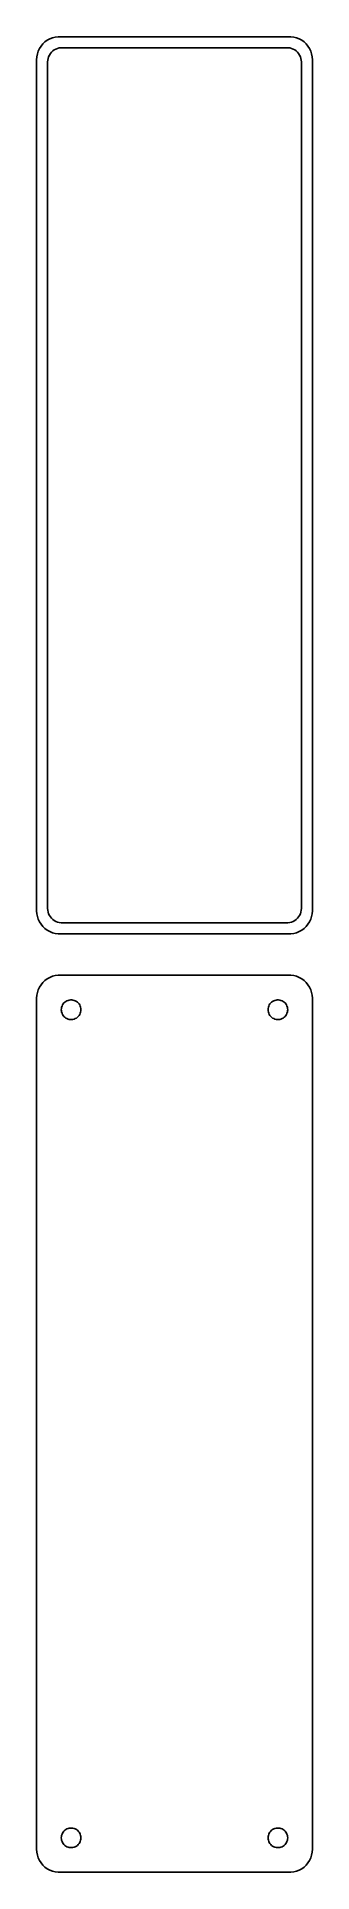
# Model space of a CAD drawing. Header units: metres. Extents: x -30 to 30, y 311 to 709.
import ezdxf

# ---------------------------------------------------------------- set-up
doc = ezdxf.new("R2010")
doc.units = ezdxf.units.M

msp = doc.modelspace()

# ---------------------------------------------------------------- linework, layer by layer
for p, q in [((-29.6489, 706.341), (-29.8429, 705.743)), ((-29.3815, 706.909), (-29.6489, 706.341)), ((-29.0451, 707.439), (-29.3815, 706.909)), ((-28.6448, 707.923), (-29.0451, 707.439)), ((-28.1871, 708.353), (-28.6448, 707.923)), ((-27.6791, 708.722), (-28.1871, 708.353)), ((-27.1289, 709.024), (-27.6791, 708.722)), ((-26.5451, 709.255), (-27.1289, 709.024)), ((-26.7692, 706.131), (-26.4842, 706.399)), ((-25.9369, 709.411), (-26.5451, 709.255)), ((-26.4842, 706.399), (-26.168, 706.628)), ((-26.168, 706.628), (-25.8254, 706.817)), ((-25.3139, 709.49), (-25.9369, 709.411)), ((-25.8254, 706.817), (-25.4619, 706.961)), ((-25.4619, 706.961), (-25.0833, 707.058)), ((25.3139, 709.49), (-25.3139, 709.49)), ((-25.0833, 707.058), (-24.6954, 707.107)), ((-24.6954, 707.107), (24.6954, 707.107)), ((24.6954, 707.107), (25.0833, 707.058)), ((25.0833, 707.058), (25.4619, 706.961)), ((25.9369, 709.411), (25.3139, 709.49)), ((25.4619, 706.961), (25.8254, 706.817)), ((25.8254, 706.817), (26.168, 706.628)), ((26.5451, 709.255), (25.9369, 709.411)), ((26.168, 706.628), (26.4842, 706.399)), ((26.4842, 706.399), (26.7692, 706.131)), ((27.1289, 709.024), (26.5451, 709.255)), ((27.6791, 708.722), (27.1289, 709.024)), ((28.1871, 708.353), (27.6791, 708.722)), ((28.6448, 707.923), (28.1871, 708.353)), ((29.0451, 707.439), (28.6448, 707.923)), ((29.3815, 706.909), (29.0451, 707.439)), ((29.6489, 706.341), (29.3815, 706.909)), ((29.8429, 705.743), (29.6489, 706.341)), ((-29.9606, 705.127), (-30, 704.5)), ((-30, 704.5), (-30, 519.5)), ((-29.8429, 705.743), (-29.9606, 705.127)), ((-27.6129, 704), (-27.5884, 704.39)), ((-27.6129, 520), (-27.6129, 704)), ((-27.5884, 704.39), (-27.5151, 704.774)), ((-27.5151, 704.774), (-27.3943, 705.146)), ((-27.3943, 705.146), (-27.2279, 705.5)), ((-27.2279, 705.5), (-27.0184, 705.83)), ((-27.0184, 705.83), (-26.7692, 706.131)), ((26.7692, 706.131), (27.0184, 705.83)), ((27.0184, 705.83), (27.2279, 705.5)), ((27.2279, 705.5), (27.3943, 705.146)), ((27.3943, 705.146), (27.5151, 704.774)), ((27.5151, 704.774), (27.5884, 704.39)), ((27.5884, 704.39), (27.6129, 704)), ((27.6129, 704), (27.6129, 520)), ((29.9606, 705.127), (29.8429, 705.743)), ((30, 704.5), (29.9606, 705.127)), ((30, 519.5), (30, 704.5)), ((-30, 519.5), (-29.9606, 518.873)), ((-29.9606, 518.873), (-29.8429, 518.257)), ((-27.5884, 519.61), (-27.6129, 520)), ((-27.5151, 519.226), (-27.5884, 519.61)), ((-27.3943, 518.854), (-27.5151, 519.226)), ((-27.2279, 518.5), (-27.3943, 518.854)), ((27.3943, 518.854), (27.2279, 518.5)), ((27.5151, 519.226), (27.3943, 518.854)), ((27.5884, 519.61), (27.5151, 519.226)), ((27.6129, 520), (27.5884, 519.61)), ((29.8429, 518.257), (29.9606, 518.873)), ((29.9606, 518.873), (30, 519.5)), ((-29.8429, 518.257), (-29.6489, 517.659)), ((-29.6489, 517.659), (-29.3815, 517.091)), ((-29.3815, 517.091), (-29.0451, 516.561)), ((-29.0451, 516.561), (-28.6448, 516.077)), ((-28.6448, 516.077), (-28.1871, 515.647)), ((-28.1871, 515.647), (-27.6791, 515.278)), ((-27.6791, 515.278), (-27.1289, 514.976)), ((-27.0184, 518.17), (-27.2279, 518.5)), ((-27.1289, 514.976), (-26.5451, 514.745)), ((-26.7692, 517.869), (-27.0184, 518.17)), ((-26.4842, 517.601), (-26.7692, 517.869)), ((-26.5451, 514.745), (-25.9369, 514.589)), ((-26.168, 517.372), (-26.4842, 517.601)), ((-25.8254, 517.183), (-26.168, 517.372)), ((-25.4619, 517.039), (-25.8254, 517.183)), ((-25.0833, 516.942), (-25.4619, 517.039)), ((-24.6954, 516.893), (-25.0833, 516.942)), ((24.6954, 516.893), (-24.6954, 516.893)), ((25.0833, 516.942), (24.6954, 516.893)), ((25.4619, 517.039), (25.0833, 516.942)), ((25.8254, 517.183), (25.4619, 517.039)), ((26.168, 517.372), (25.8254, 517.183)), ((25.9369, 514.589), (26.5451, 514.745)), ((26.4842, 517.601), (26.168, 517.372)), ((26.7692, 517.869), (26.4842, 517.601)), ((26.5451, 514.745), (27.1289, 514.976)), ((27.0184, 518.17), (26.7692, 517.869)), ((27.2279, 518.5), (27.0184, 518.17)), ((27.1289, 514.976), (27.6791, 515.278)), ((27.6791, 515.278), (28.1871, 515.647)), ((28.1871, 515.647), (28.6448, 516.077)), ((28.6448, 516.077), (29.0451, 516.561)), ((29.0451, 516.561), (29.3815, 517.091)), ((29.3815, 517.091), (29.6489, 517.659)), ((29.6489, 517.659), (29.8429, 518.257)), ((-25.9369, 514.589), (-25.3139, 514.51)), ((-25.3139, 514.51), (25.3139, 514.51)), ((25.3139, 514.51), (25.9369, 514.589)), ((-29.3815, 502.909), (-29.6489, 502.341)), ((-29.0451, 503.439), (-29.3815, 502.909)), ((-28.6448, 503.923), (-29.0451, 503.439)), ((-28.1871, 504.353), (-28.6448, 503.923)), ((-27.6791, 504.722), (-28.1871, 504.353)), ((-27.1289, 505.024), (-27.6791, 504.722)), ((-26.5451, 505.255), (-27.1289, 505.024)), ((-25.9369, 505.411), (-26.5451, 505.255)), ((-25.3139, 505.49), (-25.9369, 505.411)), ((25.3139, 505.49), (-25.3139, 505.49)), ((25.9369, 505.411), (25.3139, 505.49)), ((26.5451, 505.255), (25.9369, 505.411)), ((27.1289, 505.024), (26.5451, 505.255)), ((27.6791, 504.722), (27.1289, 505.024)), ((28.1871, 504.353), (27.6791, 504.722)), ((28.6448, 503.923), (28.1871, 504.353)), ((29.0451, 503.439), (28.6448, 503.923)), ((29.3815, 502.909), (29.0451, 503.439)), ((29.6489, 502.341), (29.3815, 502.909)), ((-29.9606, 501.127), (-30, 500.5)), ((-30, 500.5), (-30, 315.5)), ((-29.8429, 501.743), (-29.9606, 501.127)), ((-29.6489, 502.341), (-29.8429, 501.743)), ((-24.5682, 498.531), (-24.4853, 498.786)), ((-24.4853, 498.786), (-24.3712, 499.029)), ((-24.3712, 499.029), (-24.2275, 499.255)), ((-24.2275, 499.255), (-24.0565, 499.462)), ((-24.0565, 499.462), (-23.8611, 499.645)), ((-23.8611, 499.645), (-23.6441, 499.803)), ((-23.6441, 499.803), (-23.4091, 499.932)), ((-23.4091, 499.932), (-23.1598, 500.031)), ((-23.1598, 500.031), (-22.9001, 500.097)), ((-22.9001, 500.097), (-22.6341, 500.131)), ((-22.6341, 500.131), (-22.3659, 500.131)), ((-22.3659, 500.131), (-22.0999, 500.097)), ((-22.0999, 500.097), (-21.8401, 500.031)), ((-21.8401, 500.031), (-21.5908, 499.932)), ((-21.5908, 499.932), (-21.3559, 499.803)), ((-21.3559, 499.803), (-21.1389, 499.645)), ((-21.1389, 499.645), (-20.9434, 499.462)), ((-20.9434, 499.462), (-20.7725, 499.255)), ((-20.7725, 499.255), (-20.6288, 499.029)), ((-20.6288, 499.029), (-20.5146, 498.786)), ((-20.5146, 498.786), (-20.4318, 498.531)), ((20.4318, 498.531), (20.5146, 498.786)), ((20.5146, 498.786), (20.6288, 499.029)), ((20.6288, 499.029), (20.7725, 499.255)), ((20.7725, 499.255), (20.9434, 499.462)), ((20.9434, 499.462), (21.1389, 499.645)), ((21.1389, 499.645), (21.3559, 499.803)), ((21.3559, 499.803), (21.5908, 499.932)), ((21.5908, 499.932), (21.8401, 500.031)), ((21.8401, 500.031), (22.0999, 500.097)), ((22.0999, 500.097), (22.3659, 500.131)), ((22.3659, 500.131), (22.6341, 500.131)), ((22.6341, 500.131), (22.9001, 500.097)), ((22.9001, 500.097), (23.1598, 500.031)), ((23.1598, 500.031), (23.4091, 499.932)), ((23.4091, 499.932), (23.6441, 499.803)), ((23.6441, 499.803), (23.8611, 499.645)), ((23.8611, 499.645), (24.0565, 499.462)), ((24.0565, 499.462), (24.2275, 499.255)), ((24.2275, 499.255), (24.3712, 499.029)), ((24.3712, 499.029), (24.4853, 498.786)), ((24.4853, 498.786), (24.5682, 498.531)), ((29.8429, 501.743), (29.6489, 502.341)), ((29.9606, 501.127), (29.8429, 501.743)), ((30, 500.5), (29.9606, 501.127)), ((30, 315.5), (30, 500.5)), ((-24.6353, 498), (-24.6185, 498.268)), ((-24.6185, 497.732), (-24.6353, 498)), ((-24.6185, 498.268), (-24.5682, 498.531)), ((-24.5682, 497.469), (-24.6185, 497.732)), ((-24.4853, 497.214), (-24.5682, 497.469)), ((-24.3712, 496.971), (-24.4853, 497.214)), ((-24.2275, 496.745), (-24.3712, 496.971)), ((-24.0565, 496.538), (-24.2275, 496.745)), ((-23.8611, 496.355), (-24.0565, 496.538)), ((-23.6441, 496.197), (-23.8611, 496.355)), ((-23.4091, 496.068), (-23.6441, 496.197)), ((-23.1598, 495.969), (-23.4091, 496.068)), ((-22.9001, 495.903), (-23.1598, 495.969)), ((-22.6341, 495.869), (-22.9001, 495.903)), ((-22.3659, 495.869), (-22.6341, 495.869)), ((-22.0999, 495.903), (-22.3659, 495.869)), ((-21.8401, 495.969), (-22.0999, 495.903)), ((-21.5908, 496.068), (-21.8401, 495.969)), ((-21.3559, 496.197), (-21.5908, 496.068)), ((-21.1389, 496.355), (-21.3559, 496.197)), ((-20.9434, 496.538), (-21.1389, 496.355)), ((-20.7725, 496.745), (-20.9434, 496.538)), ((-20.6288, 496.971), (-20.7725, 496.745)), ((-20.5146, 497.214), (-20.6288, 496.971)), ((-20.4318, 497.469), (-20.5146, 497.214)), ((-20.4318, 498.531), (-20.3815, 498.268)), ((-20.3815, 497.732), (-20.4318, 497.469)), ((-20.3815, 498.268), (-20.3647, 498)), ((-20.3647, 498), (-20.3815, 497.732)), ((20.3647, 498), (20.3815, 498.268)), ((20.3815, 497.732), (20.3647, 498)), ((20.3815, 498.268), (20.4318, 498.531)), ((20.4318, 497.469), (20.3815, 497.732)), ((20.5146, 497.214), (20.4318, 497.469)), ((20.6288, 496.971), (20.5146, 497.214)), ((20.7725, 496.745), (20.6288, 496.971)), ((20.9434, 496.538), (20.7725, 496.745)), ((21.1389, 496.355), (20.9434, 496.538)), ((21.3559, 496.197), (21.1389, 496.355)), ((21.5908, 496.068), (21.3559, 496.197)), ((21.8401, 495.969), (21.5908, 496.068)), ((22.0999, 495.903), (21.8401, 495.969)), ((22.3659, 495.869), (22.0999, 495.903)), ((22.6341, 495.869), (22.3659, 495.869)), ((22.9001, 495.903), (22.6341, 495.869)), ((23.1598, 495.969), (22.9001, 495.903)), ((23.4091, 496.068), (23.1598, 495.969)), ((23.6441, 496.197), (23.4091, 496.068)), ((23.8611, 496.355), (23.6441, 496.197)), ((24.0565, 496.538), (23.8611, 496.355)), ((24.2275, 496.745), (24.0565, 496.538)), ((24.3712, 496.971), (24.2275, 496.745)), ((24.4853, 497.214), (24.3712, 496.971)), ((24.5682, 497.469), (24.4853, 497.214)), ((24.5682, 498.531), (24.6185, 498.268)), ((24.6185, 497.732), (24.5682, 497.469)), ((24.6185, 498.268), (24.6353, 498)), ((24.6353, 498), (24.6185, 497.732)), ((-24.3712, 319.029), (-24.2275, 319.255)), ((-24.2275, 319.255), (-24.0565, 319.462)), ((-24.0565, 319.462), (-23.8611, 319.645)), ((-23.8611, 319.645), (-23.6441, 319.803)), ((-23.6441, 319.803), (-23.4091, 319.932)), ((-23.4091, 319.932), (-23.1598, 320.031)), ((-23.1598, 320.031), (-22.9001, 320.097)), ((-22.9001, 320.097), (-22.6341, 320.131)), ((-22.6341, 320.131), (-22.3659, 320.131)), ((-22.3659, 320.131), (-22.0999, 320.097)), ((-22.0999, 320.097), (-21.8401, 320.031)), ((-21.8401, 320.031), (-21.5908, 319.932)), ((-21.5908, 319.932), (-21.3559, 319.803)), ((-21.3559, 319.803), (-21.1389, 319.645)), ((-21.1389, 319.645), (-20.9434, 319.462)), ((-20.9434, 319.462), (-20.7725, 319.255)), ((-20.7725, 319.255), (-20.6288, 319.029)), ((20.6288, 319.029), (20.7725, 319.255)), ((20.7725, 319.255), (20.9434, 319.462)), ((20.9434, 319.462), (21.1389, 319.645)), ((21.1389, 319.645), (21.3559, 319.803)), ((21.3559, 319.803), (21.5908, 319.932)), ((21.5908, 319.932), (21.8401, 320.031)), ((21.8401, 320.031), (22.0999, 320.097)), ((22.0999, 320.097), (22.3659, 320.131)), ((22.3659, 320.131), (22.6341, 320.131)), ((22.6341, 320.131), (22.9001, 320.097)), ((22.9001, 320.097), (23.1598, 320.031)), ((23.1598, 320.031), (23.4091, 319.932)), ((23.4091, 319.932), (23.6441, 319.803)), ((23.6441, 319.803), (23.8611, 319.645)), ((23.8611, 319.645), (24.0565, 319.462)), ((24.0565, 319.462), (24.2275, 319.255)), ((24.2275, 319.255), (24.3712, 319.029)), ((-30, 315.5), (-29.9606, 314.873)), ((-24.6353, 318), (-24.6185, 318.268)), ((-24.6185, 317.732), (-24.6353, 318)), ((-24.6185, 318.268), (-24.5682, 318.531)), ((-24.5682, 317.469), (-24.6185, 317.732)), ((-24.5682, 318.531), (-24.4853, 318.786)), ((-24.4853, 317.214), (-24.5682, 317.469)), ((-24.4853, 318.786), (-24.3712, 319.029)), ((-24.3712, 316.971), (-24.4853, 317.214)), ((-24.2275, 316.745), (-24.3712, 316.971)), ((-24.0565, 316.538), (-24.2275, 316.745)), ((-23.8611, 316.355), (-24.0565, 316.538)), ((-23.6441, 316.197), (-23.8611, 316.355)), ((-23.4091, 316.068), (-23.6441, 316.197)), ((-23.1598, 315.969), (-23.4091, 316.068)), ((-22.9001, 315.903), (-23.1598, 315.969)), ((-22.6341, 315.869), (-22.9001, 315.903)), ((-22.3659, 315.869), (-22.6341, 315.869)), ((-22.0999, 315.903), (-22.3659, 315.869)), ((-21.8401, 315.969), (-22.0999, 315.903)), ((-21.5908, 316.068), (-21.8401, 315.969)), ((-21.3559, 316.197), (-21.5908, 316.068)), ((-21.1389, 316.355), (-21.3559, 316.197)), ((-20.9434, 316.538), (-21.1389, 316.355)), ((-20.7725, 316.745), (-20.9434, 316.538)), ((-20.6288, 316.971), (-20.7725, 316.745)), ((-20.6288, 319.029), (-20.5146, 318.786)), ((-20.5146, 317.214), (-20.6288, 316.971)), ((-20.5146, 318.786), (-20.4318, 318.531)), ((-20.4318, 317.469), (-20.5146, 317.214)), ((-20.4318, 318.531), (-20.3815, 318.268)), ((-20.3815, 317.732), (-20.4318, 317.469)), ((-20.3815, 318.268), (-20.3647, 318)), ((-20.3647, 318), (-20.3815, 317.732)), ((20.3647, 318), (20.3815, 318.268)), ((20.3815, 317.732), (20.3647, 318)), ((20.3815, 318.268), (20.4318, 318.531)), ((20.4318, 317.469), (20.3815, 317.732)), ((20.4318, 318.531), (20.5146, 318.786)), ((20.5146, 317.214), (20.4318, 317.469)), ((20.5146, 318.786), (20.6288, 319.029)), ((20.6288, 316.971), (20.5146, 317.214)), ((20.7725, 316.745), (20.6288, 316.971)), ((20.9434, 316.538), (20.7725, 316.745)), ((21.1389, 316.355), (20.9434, 316.538)), ((21.3559, 316.197), (21.1389, 316.355)), ((21.5908, 316.068), (21.3559, 316.197)), ((21.8401, 315.969), (21.5908, 316.068)), ((22.0999, 315.903), (21.8401, 315.969)), ((22.3659, 315.869), (22.0999, 315.903)), ((22.6341, 315.869), (22.3659, 315.869)), ((22.9001, 315.903), (22.6341, 315.869)), ((23.1598, 315.969), (22.9001, 315.903)), ((23.4091, 316.068), (23.1598, 315.969)), ((23.6441, 316.197), (23.4091, 316.068)), ((23.8611, 316.355), (23.6441, 316.197)), ((24.0565, 316.538), (23.8611, 316.355)), ((24.2275, 316.745), (24.0565, 316.538)), ((24.3712, 316.971), (24.2275, 316.745)), ((24.3712, 319.029), (24.4853, 318.786)), ((24.4853, 317.214), (24.3712, 316.971)), ((24.4853, 318.786), (24.5682, 318.531)), ((24.5682, 317.469), (24.4853, 317.214)), ((24.5682, 318.531), (24.6185, 318.268)), ((24.6185, 317.732), (24.5682, 317.469)), ((24.6185, 318.268), (24.6353, 318)), ((24.6353, 318), (24.6185, 317.732)), ((29.9606, 314.873), (30, 315.5)), ((-29.9606, 314.873), (-29.8429, 314.257)), ((-29.8429, 314.257), (-29.6489, 313.659)), ((-29.6489, 313.659), (-29.3815, 313.091)), ((-29.3815, 313.091), (-29.0451, 312.561)), ((-29.0451, 312.561), (-28.6448, 312.077)), ((-28.6448, 312.077), (-28.1871, 311.647)), ((-28.1871, 311.647), (-27.6791, 311.278)), ((-27.6791, 311.278), (-27.1289, 310.976)), ((27.1289, 310.976), (27.6791, 311.278)), ((27.6791, 311.278), (28.1871, 311.647)), ((28.1871, 311.647), (28.6448, 312.077)), ((28.6448, 312.077), (29.0451, 312.561)), ((29.0451, 312.561), (29.3815, 313.091)), ((29.3815, 313.091), (29.6489, 313.659)), ((29.6489, 313.659), (29.8429, 314.257)), ((29.8429, 314.257), (29.9606, 314.873)), ((-27.1289, 310.976), (-26.5451, 310.745)), ((-26.5451, 310.745), (-25.9369, 310.589)), ((-25.9369, 310.589), (-25.3139, 310.51)), ((-25.3139, 310.51), (25.3139, 310.51)), ((25.3139, 310.51), (25.9369, 310.589)), ((25.9369, 310.589), (26.5451, 310.745)), ((26.5451, 310.745), (27.1289, 310.976))]:
    msp.add_line(p, q)

doc.saveas('drawing.dxf')
